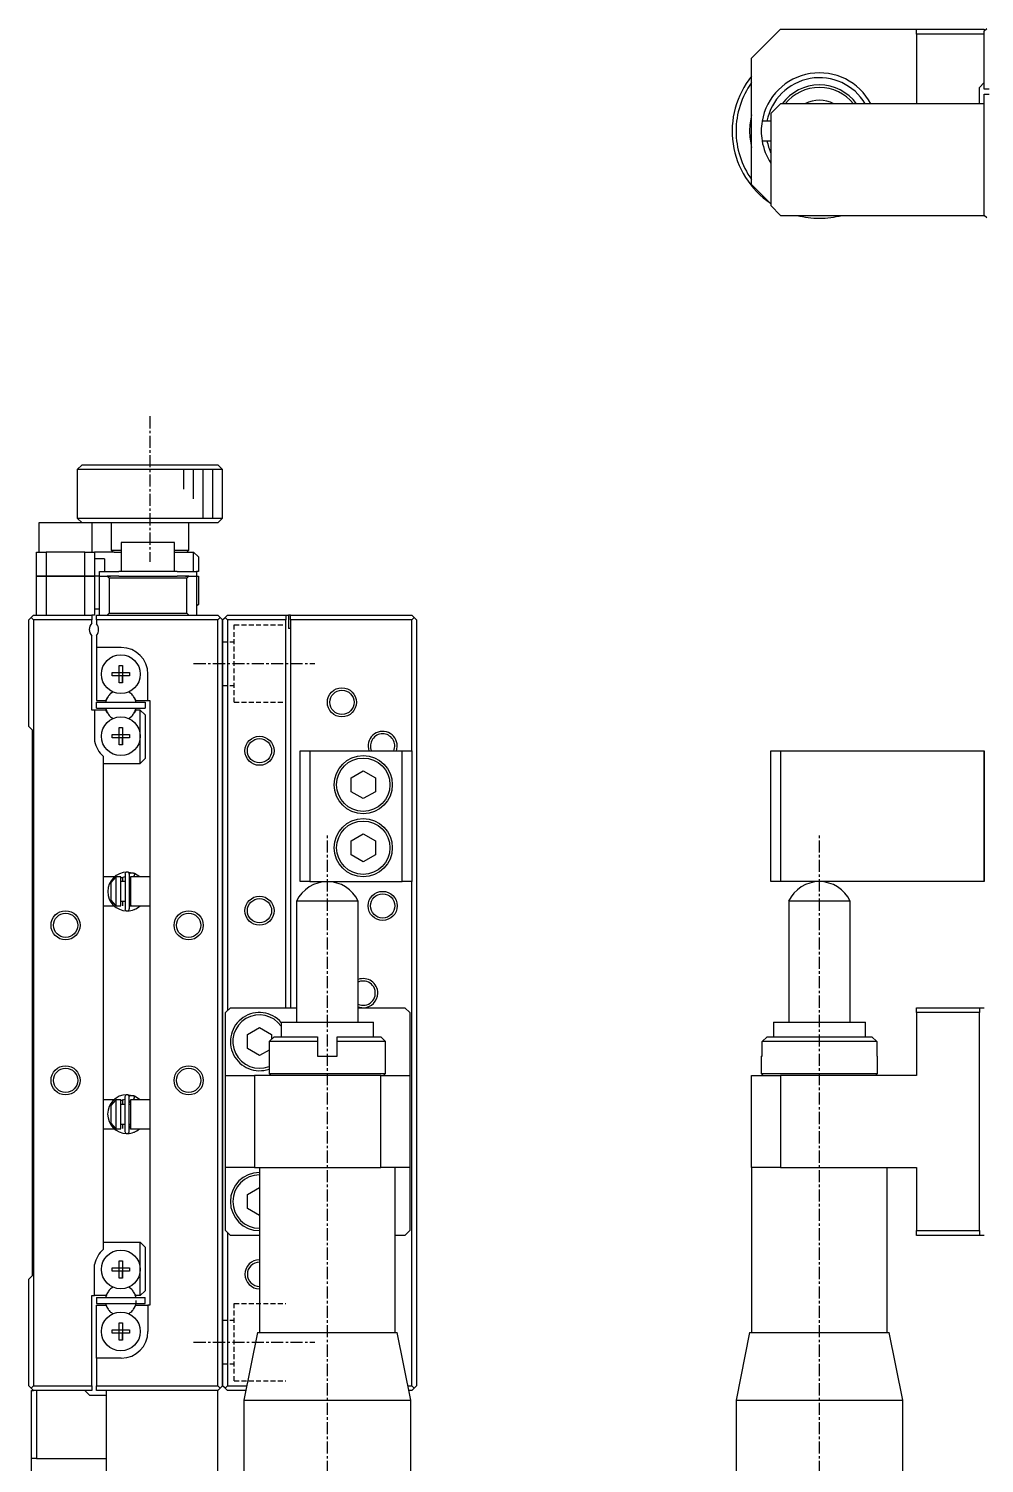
# Model space of a CAD drawing. Extents: x -24 to 467, y -6 to 276.
# Drawn here: x -24.2 to 74.3, y 107.8 to 255.7 of the extents above; entities that cross this region are included whole.
import ezdxf

# ---------------------------------------------------------------- set-up
doc = ezdxf.new("R2010")
doc.units = 0
doc.linetypes.add('CENTER', pattern=[2, 1.25, -0.25, 0.25, -0.25])
doc.linetypes.add('DASHED', pattern=[0.75, 0.5, -0.25])
doc.layers.get('0').update_dxf_attribs({"linetype": 'CONTINUOUS'})
doc.layers.add('CENTER', color=1, linetype='CENTER')

msp = doc.modelspace()

# ---------------------------------------------------------------- linework, layer by layer
at = {"color": 7, "linetype": 'CONTINUOUS'}
for p, q in [((53.34, 255.68), (50.34, 252.68)), ((53.34, 255.68), (67.34, 255.68)), ((67.34, 255.68), (74.34, 255.68)), ((67.34, 255.18), (67.34, 255.68)), ((74.34, 255.18), (67.34, 255.18)), ((67.34, 255.18), (67.34, 247.98)), ((74.59, 255.73), (74.34, 255.48)), ((74.34, 255.68), (74.34, 255.48)), ((74.34, 249.48), (74.34, 255.48)), ((50.34, 239.68), (50.34, 252.68)), ((73.84, 249.68), (74.34, 250.18)), ((73.84, 247.98), (73.84, 249.68)), ((74.84, 249.48), (74.34, 249.48)), ((74.34, 236.48), (74.34, 248.98)), ((74.34, 248.98), (74.84, 248.98)), ((53.34, 247.98), (52.34, 246.98)), ((74.34, 247.98), (53.34, 247.98)), ((51.94, 246.18), (51.43, 246.18)), ((52.34, 246.18), (51.94, 246.18)), ((52.34, 246.98), (52.34, 237.48)), ((51.43, 244.18), (51.94, 244.18)), ((51.43, 244.18), (52.34, 244.18)), ((51.94, 244.18), (52.34, 244.18)), ((50.34, 239.68), (52.34, 237.68)), ((52.34, 237.48), (53.34, 236.48)), ((53.34, 236.48), (74.34, 236.48)), ((74.59, 236.23), (74.34, 236.48)), ((-18.71, 210.75), (-19.21, 210.25)), ((-4.21, 210.25), (-19.21, 210.25)), ((-19.21, 210.25), (-19.21, 205.25)), ((-18.71, 210.75), (-4.71, 210.75)), ((-4.71, 210.75), (-4.71, 210.75)), ((-4.21, 210.25), (-4.71, 210.75)), ((-4.21, 210.25), (-4.21, 210.25)), ((-4.21, 205.25), (-4.21, 210.25)), ((-17.66, 204.75), (-23.16, 204.75)), ((-23.16, 204.75), (-23.16, 201.75)), ((-19.21, 205.25), (-4.21, 205.25)), ((-19.21, 205.25), (-18.71, 204.75)), ((-4.71, 204.75), (-17.66, 204.75)), ((-15.71, 204.75), (-17.66, 204.75)), ((-17.66, 201.75), (-17.66, 204.75)), ((-7.71, 204.75), (-15.71, 204.75)), ((-7.71, 204.75), (-15.71, 204.75)), ((-15.71, 204.75), (-15.71, 201.95)), ((-4.71, 204.75), (-7.71, 204.75)), ((-7.71, 201.95), (-7.71, 204.75)), ((-4.71, 204.75), (-4.21, 205.25)), ((-9.16, 202.75), (-14.66, 202.75)), ((-14.66, 202.75), (-14.66, 199.75)), ((-9.16, 199.75), (-9.16, 202.75)), ((-23.41, 199.25), (-23.41, 201.75)), ((-23.41, 201.75), (-22.41, 201.75)), ((-22.41, 201.75), (-22.41, 199.25)), ((-18.41, 201.75), (-22.41, 201.75)), ((-18.41, 199.25), (-18.41, 201.75)), ((-18.41, 201.75), (-17.41, 201.75)), ((-17.41, 201.75), (-17.41, 199.25)), ((-15.41, 201.75), (-17.41, 201.75)), ((-15.71, 201.95), (-14.66, 201.95)), ((-15.71, 201.95), (-15.51, 201.75)), ((-15.41, 201.75), (-14.66, 201.75)), ((-9.16, 201.95), (-7.71, 201.95)), ((-9.16, 201.75), (-7.21, 201.75)), ((-7.91, 201.75), (-7.71, 201.95)), ((-7.21, 199.75), (-7.21, 201.75)), ((-7.21, 201.75), (-6.71, 201.25)), ((-16.41, 201.05), (-17.41, 201.05)), ((-16.41, 201.05), (-16.41, 199.75)), ((-6.71, 201.25), (-6.71, 199.75)), ((-22.41, 199.25), (-23.41, 199.25)), ((-23.41, 195.25), (-23.41, 199.25)), ((-23.41, 199.25), (-22.41, 199.25)), ((-22.41, 199.25), (-18.41, 199.25)), ((-22.41, 199.25), (-22.41, 195.25)), ((-18.41, 199.25), (-22.41, 199.25)), ((-17.41, 199.25), (-18.41, 199.25)), ((-18.41, 195.25), (-18.41, 199.25)), ((-18.41, 199.25), (-17.41, 199.25)), ((-17.41, 199.25), (-17.41, 195.25)), ((-16.91, 199.25), (-17.41, 199.25)), ((-16.91, 199.25), (-16.91, 199.75)), ((-16.91, 199.75), (-14.91, 199.75)), ((-16.91, 195.25), (-16.91, 199.25)), ((-16.91, 199.25), (-16.11, 199.25)), ((-15.91, 199.05), (-16.11, 199.25)), ((-16.11, 199.25), (-15.79, 199.25)), ((-15.79, 199.25), (-16.11, 199.25)), ((-7.91, 199.05), (-15.91, 199.05)), ((-15.91, 199.05), (-15.91, 195.45)), ((-14.91, 199.25), (-15.79, 199.25)), ((-8.91, 199.75), (-14.91, 199.75)), ((-14.91, 199.25), (-13.21, 199.25)), ((-13.21, 199.25), (-8.91, 199.25)), ((-8.91, 199.75), (-6.91, 199.75)), ((-8.04, 199.25), (-8.91, 199.25)), ((-8.04, 199.25), (-7.71, 199.25)), ((-7.71, 199.25), (-8.04, 199.25)), ((-7.71, 199.25), (-7.91, 199.05)), ((-7.91, 195.45), (-7.91, 199.05)), ((-7.71, 199.25), (-6.91, 199.25)), ((-6.71, 199.75), (-6.91, 199.75)), ((-6.91, 199.75), (-6.91, 199.25)), ((-6.91, 199.25), (-6.91, 195.25)), ((-6.91, 199.25), (-6.71, 199.25)), ((-6.71, 199.25), (-6.71, 196.35)), ((-16.91, 195.85), (-17.41, 195.85)), ((-16.11, 195.25), (-15.91, 195.45)), ((-15.91, 195.45), (-7.91, 195.45)), ((-7.91, 195.45), (-7.71, 195.25)), ((-6.71, 196.35), (-6.91, 196.15)), ((-23.96, 195), (-24.21, 194.75)), ((-24.21, 183.75), (-24.21, 194.75)), ((-23.71, 195.25), (-23.96, 195)), ((-23.71, 194.75), (-23.96, 195)), ((-23.71, 195.25), (-17.71, 195.25)), ((-23.71, 194.75), (-23.71, 115.75)), ((-17.71, 194.75), (-23.71, 194.75)), ((-17.41, 195.25), (-17.71, 195.25)), ((-17.71, 195.25), (-17.71, 194.75)), ((-17.71, 194.41), (-17.71, 194.75)), ((-17.21, 195.25), (-4.71, 195.25)), ((-17.21, 194.75), (-17.21, 195.25)), ((-17.21, 194.75), (-17.21, 194.35)), ((-4.71, 194.75), (-17.21, 194.75)), ((-4.71, 195.25), (-4.46, 195)), ((-4.46, 195), (-4.71, 194.75)), ((-4.71, 115.75), (-4.71, 194.75)), ((-4.21, 194.75), (-4.46, 195)), ((-4.21, 194.75), (-3.96, 195)), ((-4.21, 194.75), (-4.21, 115.75)), ((-4.21, 115.75), (-4.21, 194.75)), ((-3.96, 195), (-3.71, 195.25)), ((-3.96, 195), (-3.71, 194.75)), ((-3.71, 195.25), (2.29, 195.25)), ((-3.71, 194.75), (-3.71, 154.45)), ((2.29, 194.75), (-3.71, 194.75)), ((2.29, 195.25), (2.29, 194.75)), ((2.29, 195.25), (2.59, 195.25)), ((2.29, 154.75), (2.29, 194.75)), ((2.59, 195.25), (2.59, 193.85)), ((2.79, 195.25), (2.59, 195.25)), ((2.79, 195.25), (15.29, 195.25)), ((2.79, 194.75), (2.79, 195.25)), ((15.29, 194.75), (2.79, 194.75)), ((2.79, 194.75), (2.79, 154.75)), ((15.29, 195.25), (15.54, 195)), ((15.54, 195), (15.29, 194.75)), ((15.29, 181.25), (15.29, 194.75)), ((15.79, 194.75), (15.54, 195)), ((15.79, 194.75), (15.79, 115.75)), ((-17.71, 185.45), (-17.71, 193.09)), ((-17.21, 193.15), (-17.21, 191.9)), ((2.79, 193.85), (2.59, 193.85)), ((-14.66, 191.9), (-17.21, 191.9)), ((-17.21, 191.9), (-17.21, 186.45)), ((-14.89, 190.04), (-14.53, 190.04)), ((-14.89, 189.33), (-14.89, 190.04)), ((-14.53, 190.04), (-14.53, 189.33)), ((-14.53, 190.04), (-14.53, 189.33)), ((-15.6, 189.33), (-14.89, 189.33)), ((-15.6, 188.97), (-15.6, 189.33)), ((-14.89, 188.97), (-15.6, 188.97)), ((-14.88, 189.32), (-14.89, 189.33)), ((-14.88, 188.98), (-14.89, 188.97)), ((-14.89, 188.26), (-14.89, 188.97)), ((-14.53, 188.26), (-14.89, 188.26)), ((-14.88, 188.98), (-14.88, 189.32)), ((-14.88, 189.32), (-14.54, 189.32)), ((-14.54, 188.98), (-14.88, 188.98)), ((-14.54, 189.32), (-14.53, 189.33)), ((-14.54, 189.32), (-14.54, 188.98)), ((-14.54, 188.98), (-14.53, 188.97)), ((-14.53, 189.33), (-13.83, 189.33)), ((-14.53, 188.97), (-14.53, 188.26)), ((-13.83, 188.97), (-14.53, 188.97)), ((-14.53, 188.26), (-14.53, 188.97)), ((-13.83, 189.33), (-13.83, 188.97)), ((-11.91, 186.45), (-11.91, 189.15)), ((-16.26, 186.45), (-16.09, 186.74)), ((-13.34, 186.74), (-13.17, 186.45)), ((-17.41, 185.45), (-17.71, 185.45)), ((-17.41, 185.45), (-17.41, 182.23)), ((-16.26, 185.45), (-17.41, 185.45)), ((-17.21, 186.45), (-16.26, 186.45)), ((-17.21, 186.25), (-12.21, 186.25)), ((-17.21, 185.65), (-17.21, 186.25)), ((-17.21, 186.25), (-16.27, 186.25)), ((-17.21, 185.65), (-12.21, 185.65)), ((-16.36, 186.25), (-16.27, 186.25)), ((-16.36, 186.25), (-16.27, 186.25)), ((-16.36, 186.25), (-16.27, 186.25)), ((-16.36, 186.25), (-16.27, 186.25)), ((-16.36, 186.25), (-16.27, 186.25)), ((-16.36, 186.25), (-16.27, 186.25)), ((-16.36, 186.25), (-16.27, 186.25)), ((-16.36, 186.25), (-16.27, 186.25)), ((-16.36, 186.25), (-16.27, 186.25)), ((-16.36, 186.25), (-16.27, 186.25)), ((-16.36, 186.25), (-16.27, 186.25)), ((-16.36, 186.25), (-16.27, 186.25)), ((-16.36, 186.25), (-16.27, 186.25)), ((-16.36, 186.25), (-16.27, 186.25)), ((-16.36, 186.25), (-16.27, 186.25)), ((-16.36, 186.25), (-16.27, 186.25)), ((-16.36, 186.25), (-13.06, 186.25)), ((-16.36, 186.25), (-16.27, 186.25)), ((-16.36, 186.25), (-16.27, 186.25)), ((-16.36, 186.25), (-16.27, 186.25)), ((-16.36, 186.25), (-16.27, 186.25)), ((-16.36, 186.25), (-16.27, 186.25)), ((-16.36, 186.25), (-16.27, 186.25)), ((-16.36, 186.25), (-16.27, 186.25)), ((-16.36, 186.25), (-16.27, 186.25)), ((-16.36, 186.25), (-16.27, 186.25)), ((-16.36, 186.25), (-16.27, 186.25)), ((-16.36, 186.25), (-16.27, 186.25)), ((-16.36, 186.25), (-16.27, 186.25)), ((-16.36, 186.25), (-16.27, 186.25)), ((-16.36, 186.25), (-16.27, 186.25)), ((-16.36, 186.25), (-16.27, 186.25)), ((-16.09, 185.16), (-16.26, 185.45)), ((-13.17, 185.45), (-13.34, 185.16)), ((-13.17, 186.45), (-11.91, 186.45)), ((-12.71, 185.45), (-13.17, 185.45)), ((-13.15, 186.25), (-13.06, 186.25)), ((-13.15, 186.25), (-13.06, 186.25)), ((-13.15, 186.25), (-13.06, 186.25)), ((-13.15, 186.25), (-13.06, 186.25)), ((-13.15, 186.25), (-13.06, 186.25)), ((-13.15, 186.25), (-13.06, 186.25)), ((-13.15, 186.25), (-13.06, 186.25)), ((-13.15, 186.25), (-13.06, 186.25)), ((-13.15, 186.25), (-12.21, 186.25)), ((-13.15, 186.25), (-13.06, 186.25)), ((-13.15, 186.25), (-13.06, 186.25)), ((-13.15, 186.25), (-13.06, 186.25)), ((-13.15, 186.25), (-13.06, 186.25)), ((-13.15, 186.25), (-13.06, 186.25)), ((-13.15, 186.25), (-13.06, 186.25)), ((-13.15, 186.25), (-13.06, 186.25)), ((-12.71, 182.75), (-12.71, 185.45)), ((-12.71, 185.45), (-12.21, 184.95)), ((-12.21, 186.25), (-12.21, 185.65)), ((-11.91, 186.45), (-11.71, 186.45)), ((-11.71, 186.45), (-11.71, 124.05)), ((-24.21, 183.75), (-23.86, 183.4)), ((-14.89, 183.64), (-14.53, 183.64)), ((-14.89, 182.93), (-14.89, 183.64)), ((-14.53, 183.64), (-14.53, 182.93)), ((-14.53, 183.64), (-14.53, 182.93)), ((-12.21, 184.95), (-12.21, 180.45)), ((-23.86, 183.4), (-23.86, 127.1)), ((-15.6, 182.93), (-14.89, 182.93)), ((-15.6, 182.57), (-15.6, 182.93)), ((-14.89, 182.57), (-15.6, 182.57)), ((-14.88, 182.92), (-14.89, 182.93)), ((-14.88, 182.58), (-14.89, 182.57)), ((-14.89, 181.86), (-14.89, 182.57)), ((-14.88, 182.58), (-14.88, 182.92)), ((-14.88, 182.92), (-14.54, 182.92)), ((-14.54, 182.58), (-14.88, 182.58)), ((-14.54, 182.92), (-14.53, 182.93)), ((-14.54, 182.92), (-14.54, 182.58)), ((-14.54, 182.58), (-14.53, 182.57)), ((-14.53, 182.93), (-13.83, 182.93)), ((-14.53, 182.57), (-14.53, 181.86)), ((-13.83, 182.57), (-14.53, 182.57)), ((-14.53, 181.86), (-14.53, 182.57)), ((-13.83, 182.93), (-13.83, 182.57)), ((-12.71, 179.95), (-12.71, 182.75)), ((-16.51, 129.83), (-16.51, 180.67)), ((-14.53, 181.86), (-14.89, 181.86)), ((3.79, 167.75), (3.79, 181.25)), ((3.79, 181.25), (4.79, 181.25)), ((4.79, 181.25), (4.79, 167.75)), ((4.79, 181.25), (14.29, 181.25)), ((14.29, 167.75), (14.29, 181.25)), ((14.29, 181.25), (15.29, 181.25)), ((15.29, 181.25), (15.29, 167.75)), ((52.34, 167.75), (52.34, 181.25)), ((52.34, 181.25), (53.34, 181.25)), ((53.34, 181.25), (53.34, 167.75)), ((53.34, 181.25), (74.34, 181.25)), ((74.34, 181.25), (74.34, 167.75)), ((74.34, 167.75), (74.34, 181.25)), ((-16.51, 179.95), (-12.71, 179.95)), ((-12.21, 180.45), (-12.71, 179.95)), ((9.04, 178.47), (10.29, 179.19)), ((10.29, 179.19), (11.54, 178.47)), ((9.04, 177.03), (9.04, 178.47)), ((11.54, 178.47), (11.54, 177.03)), ((10.29, 176.31), (9.04, 177.03)), ((11.54, 177.03), (10.29, 176.31)), ((9.04, 171.97), (10.29, 172.69)), ((9.04, 170.53), (9.04, 171.97)), ((10.29, 172.69), (11.54, 171.97)), ((11.54, 171.97), (11.54, 170.53)), ((10.29, 169.81), (9.04, 170.53)), ((11.54, 170.53), (10.29, 169.81)), ((-13.28, 168.57), (-14.03, 168.73)), ((-15.36, 168.25), (-16.51, 168.25)), ((-15.71, 167.67), (-15.21, 168.2)), ((-15.71, 165.83), (-15.71, 167.67)), ((-15.21, 168.25), (-15.21, 168.2)), ((-14.71, 168.25), (-15.21, 168.25)), ((-15.21, 168.2), (-15.21, 165.3)), ((-14.71, 168.14), (-14.28, 168.27)), ((-14.71, 165.25), (-14.71, 168.25)), ((-14.28, 167.75), (-14.71, 167.75)), ((-14.51, 167.75), (-14.51, 168.21)), ((-14.28, 168.51), (-14.28, 164.96)), ((-13.81, 168.59), (-13.84, 168.58)), ((-13.84, 168.58), (-13.84, 168.57)), ((-13.83, 164.96), (-13.83, 168.51)), ((-13.83, 167.91), (-13.71, 168.14)), ((-13.71, 167.75), (-13.83, 167.75)), ((-13.78, 168.6), (-13.81, 168.59)), ((-13.74, 168.61), (-13.78, 168.6)), ((-13.71, 168.62), (-13.74, 168.61)), ((-13.67, 168.62), (-13.71, 168.62)), ((-13.71, 168.25), (-13.71, 165.25)), ((-11.71, 168.25), (-13.71, 168.25)), ((-13.64, 168.63), (-13.67, 168.62)), ((-13.6, 168.63), (-13.64, 168.63)), ((-13.56, 168.63), (-13.6, 168.63)), ((-13.53, 168.63), (-13.56, 168.63)), ((-13.49, 168.63), (-13.53, 168.63)), ((-13.46, 168.62), (-13.49, 168.63)), ((-13.42, 168.62), (-13.46, 168.62)), ((-13.39, 168.61), (-13.42, 168.62)), ((-13.39, 168.26), (-13.4, 168.25)), ((-13.35, 168.6), (-13.39, 168.61)), ((-13.28, 168.57), (-13.39, 168.25)), ((-13.38, 168.28), (-13.39, 168.26)), ((-13.37, 168.31), (-13.38, 168.29)), ((-13.38, 168.29), (-13.38, 168.28)), ((-13.36, 168.32), (-13.37, 168.31)), ((-13.35, 168.34), (-13.36, 168.32)), ((-13.32, 168.59), (-13.35, 168.6)), ((-13.34, 168.37), (-13.35, 168.36)), ((-13.35, 168.36), (-13.35, 168.34)), ((-13.33, 168.39), (-13.34, 168.37)), ((-13.32, 168.42), (-13.33, 168.4)), ((-13.33, 168.4), (-13.33, 168.39)), ((-13.29, 168.58), (-13.32, 168.59)), ((-13.31, 168.45), (-13.32, 168.44)), ((-13.32, 168.44), (-13.32, 168.42)), ((-13.3, 168.48), (-13.31, 168.46)), ((-13.31, 168.46), (-13.31, 168.45)), ((-13.29, 168.5), (-13.3, 168.49)), ((-13.3, 168.49), (-13.3, 168.48)), ((-12.76, 168.25), (-13.29, 168.58)), ((-13.29, 168.58), (-13.29, 168.58)), ((-13.29, 168.58), (-13.28, 168.57)), ((-13.28, 168.55), (-13.29, 168.54)), ((-13.29, 168.54), (-13.29, 168.53)), ((-13.29, 168.53), (-13.29, 168.52)), ((-13.29, 168.52), (-13.29, 168.5)), ((-13.24, 168.56), (-13.28, 168.57)), ((-13.28, 168.57), (-13.28, 168.57)), ((-13.28, 168.57), (-13.28, 168.57)), ((-13.28, 168.57), (-13.28, 168.56)), ((-13.28, 168.56), (-13.28, 168.55)), ((-13.28, 168.55), (-13.28, 168.55)), ((4.79, 167.75), (3.79, 167.75)), ((4.79, 167.75), (14.29, 167.75)), ((15.29, 167.75), (14.29, 167.75)), ((15.29, 115.75), (15.29, 167.75)), ((53.34, 167.75), (52.34, 167.75)), ((74.34, 167.75), (53.34, 167.75)), ((-15.21, 165.3), (-15.71, 165.83)), ((-14.71, 165.75), (-14.28, 165.75)), ((-14.51, 165.25), (-14.51, 165.75)), ((-13.83, 165.75), (-13.71, 165.75)), ((9.76, 165.75), (3.41, 165.75)), ((3.41, 165.75), (3.41, 153.25)), ((9.76, 153.25), (9.76, 165.75)), ((60.52, 165.75), (54.17, 165.75)), ((54.17, 165.75), (54.17, 153.25)), ((60.52, 153.25), (60.52, 165.75)), ((-16.51, 165.25), (-15.4, 165.25)), ((-15.4, 165.25), (-15.4, 165.25)), ((-15.21, 165.3), (-15.21, 165.25)), ((-15.21, 165.25), (-14.71, 165.25)), ((-13.71, 165.33), (-13.83, 165.56)), ((-13.71, 165.22), (-13.83, 165.2)), ((-13.71, 165.25), (-11.71, 165.25)), ((-13.6, 165.25), (-13.71, 165.22)), ((-13.35, 164.86), (-13.34, 164.87)), ((-13.34, 164.87), (-13.34, 164.87)), ((-13.34, 164.87), (-13.34, 164.87)), ((-13.34, 164.87), (-13.34, 164.87)), ((-13.34, 164.87), (-13.34, 164.87)), ((-13.34, 164.87), (-13.34, 164.87)), ((-13.34, 164.87), (-13.34, 164.87)), ((-13.34, 164.87), (-13.33, 164.87)), ((-13.33, 164.87), (-13.29, 164.89)), ((-13.29, 164.89), (-13.26, 164.9)), ((-13.29, 164.89), (-13.29, 164.89)), ((-13.29, 164.89), (-13.29, 164.89)), ((-13.29, 164.89), (-13.29, 164.89)), ((-3.41, 154.75), (-3.91, 154.25)), ((-3.91, 147.75), (-3.91, 154.25)), ((-3.41, 154.75), (3.41, 154.75)), ((9.76, 154.75), (14.59, 154.75)), ((15.09, 154.25), (14.59, 154.75)), ((15.09, 154.25), (15.09, 147.75)), ((67.34, 154.75), (73.84, 154.75)), ((67.34, 154.25), (67.34, 154.75)), ((67.34, 154.25), (67.34, 147.75)), ((73.84, 154.25), (67.34, 154.25)), ((73.84, 154.75), (73.84, 154.25)), ((73.84, 154.75), (74.34, 154.75)), ((73.84, 131.75), (73.84, 154.25)), ((-1.66, 151.97), (-0.41, 152.69)), ((-0.41, 152.69), (0.84, 151.97)), ((1.84, 153.25), (2.14, 153.25)), ((1.84, 153.25), (1.84, 151.75)), ((2.14, 153.25), (11.03, 153.25)), ((11.03, 153.25), (11.34, 153.25)), ((11.34, 151.75), (11.34, 153.25)), ((52.59, 153.25), (52.9, 153.25)), ((52.59, 153.25), (52.59, 151.75)), ((52.9, 153.25), (57.34, 153.25)), ((57.34, 153.25), (61.79, 153.25)), ((61.79, 153.25), (62.09, 153.25)), ((62.09, 151.75), (62.09, 153.25)), ((-1.66, 150.53), (-1.66, 151.97)), ((1.09, 151.75), (0.59, 151.25)), ((5.59, 151.25), (0.59, 151.25)), ((0.59, 151.25), (0.59, 147.95)), ((0.84, 151.97), (0.84, 151.5)), ((1.09, 151.75), (5.59, 151.75)), ((5.59, 151.75), (5.59, 151.25)), ((5.59, 151.25), (5.59, 149.75)), ((7.59, 151.75), (12.09, 151.75)), ((7.59, 151.25), (7.59, 151.75)), ((12.59, 151.25), (7.59, 151.25)), ((7.59, 149.75), (7.59, 151.25)), ((12.59, 151.25), (12.09, 151.75)), ((12.59, 147.95), (12.59, 151.25)), ((51.43, 151.25), (51.94, 151.75)), ((63.26, 151.25), (51.43, 151.25)), ((51.43, 149.75), (51.43, 151.25)), ((51.94, 151.75), (62.75, 151.75)), ((51.94, 151.75), (52.7, 151.75)), ((61.99, 151.75), (62.75, 151.75)), ((62.75, 151.75), (63.26, 151.25)), ((63.26, 151.25), (63.26, 149.75)), ((-0.41, 149.81), (-1.66, 150.53)), ((0.59, 150.38), (-0.41, 149.81)), ((5.59, 149.75), (7.59, 149.75)), ((51.34, 149.75), (51.43, 149.75)), ((51.34, 149.75), (51.43, 149.75)), ((51.34, 149.75), (51.34, 147.95)), ((63.26, 149.75), (63.34, 149.75)), ((63.26, 149.75), (63.34, 149.75)), ((63.34, 147.95), (63.34, 149.75)), ((-3.91, 138.25), (-3.91, 147.75)), ((-3.91, 147.75), (-0.91, 147.75)), ((-0.91, 147.75), (-0.91, 138.25)), ((12.09, 147.75), (-0.91, 147.75)), ((0.59, 147.95), (6.59, 147.95)), ((0.59, 147.95), (0.79, 147.75)), ((6.59, 147.95), (12.59, 147.95)), ((12.09, 138.25), (12.09, 147.75)), ((12.09, 147.75), (15.09, 147.75)), ((12.39, 147.75), (12.59, 147.95)), ((15.09, 147.75), (15.09, 138.25)), ((50.34, 138.25), (50.34, 147.75)), ((50.34, 147.75), (53.34, 147.75)), ((51.34, 147.95), (63.34, 147.95)), ((51.34, 147.95), (51.54, 147.75)), ((53.34, 147.75), (53.34, 138.25)), ((67.34, 147.75), (53.34, 147.75)), ((63.14, 147.75), (63.34, 147.95)), ((-15.41, 145.25), (-16.51, 145.25)), ((-15.71, 144.67), (-15.21, 145.2)), ((-15.41, 145.25), (-15.41, 145.25)), ((-15.21, 145.25), (-15.21, 145.2)), ((-14.71, 145.25), (-15.21, 145.25)), ((-15.21, 145.2), (-15.21, 142.3)), ((-14.71, 145.18), (-14.29, 145.3)), ((-14.71, 142.25), (-14.71, 145.25)), ((-14.51, 145.25), (-14.53, 145.25)), ((-14.53, 145.25), (-14.53, 145.25)), ((-14.53, 145.25), (-14.53, 145.25)), ((-14.51, 144.75), (-14.51, 145.25)), ((-14.29, 145.54), (-14.29, 141.99)), ((-13.25, 145.6), (-14.04, 145.77)), ((-13.82, 145.63), (-13.85, 145.61)), ((-13.85, 145.61), (-13.85, 145.61)), ((-13.84, 141.99), (-13.84, 145.54)), ((-13.84, 144.94), (-13.71, 145.18)), ((-13.78, 145.64), (-13.82, 145.63)), ((-13.75, 145.65), (-13.78, 145.64)), ((-13.72, 145.66), (-13.75, 145.65)), ((-13.68, 145.66), (-13.72, 145.66)), ((-13.71, 145.25), (-13.71, 142.25)), ((-11.71, 145.25), (-13.71, 145.25)), ((-13.64, 145.67), (-13.68, 145.66)), ((-13.61, 145.67), (-13.64, 145.67)), ((-13.57, 145.67), (-13.61, 145.67)), ((-13.54, 145.67), (-13.57, 145.67)), ((-13.5, 145.67), (-13.54, 145.67)), ((-13.47, 145.66), (-13.5, 145.67)), ((-13.43, 145.66), (-13.47, 145.66)), ((-13.4, 145.65), (-13.43, 145.66)), ((-13.42, 145.26), (-13.43, 145.25)), ((-13.29, 145.61), (-13.42, 145.25)), ((-13.41, 145.28), (-13.42, 145.26)), ((-13.4, 145.29), (-13.41, 145.28)), ((-13.36, 145.64), (-13.4, 145.65)), ((-13.39, 145.32), (-13.4, 145.31)), ((-13.4, 145.31), (-13.4, 145.29)), ((-13.38, 145.34), (-13.39, 145.32)), ((-13.37, 145.36), (-13.38, 145.34)), ((-13.36, 145.39), (-13.37, 145.37)), ((-13.37, 145.37), (-13.37, 145.36)), ((-13.33, 145.63), (-13.36, 145.64)), ((-13.35, 145.41), (-13.36, 145.39)), ((-13.34, 145.43), (-13.35, 145.41)), ((-13.33, 145.46), (-13.34, 145.44)), ((-13.34, 145.44), (-13.34, 145.43)), ((-13.3, 145.61), (-13.33, 145.63)), ((-13.32, 145.48), (-13.33, 145.46)), ((-13.31, 145.51), (-13.32, 145.5)), ((-13.32, 145.5), (-13.32, 145.48)), ((-13.3, 145.54), (-13.31, 145.53)), ((-13.31, 145.53), (-13.31, 145.51)), ((-12.73, 145.25), (-13.3, 145.61)), ((-13.3, 145.61), (-13.3, 145.61)), ((-13.3, 145.61), (-13.29, 145.61)), ((-13.29, 145.59), (-13.3, 145.58)), ((-13.3, 145.58), (-13.3, 145.57)), ((-13.3, 145.57), (-13.3, 145.55)), ((-13.3, 145.55), (-13.3, 145.54)), ((-13.29, 145.61), (-13.29, 145.61)), ((-13.29, 145.61), (-13.29, 145.6)), ((-13.29, 145.6), (-13.29, 145.6)), ((-13.29, 145.6), (-13.29, 145.59)), ((-15.71, 142.83), (-15.71, 144.67)), ((-14.29, 144.75), (-14.71, 144.75)), ((-13.71, 144.75), (-13.84, 144.75)), ((-16.51, 142.25), (-15.37, 142.25)), ((-15.21, 142.3), (-15.71, 142.83)), ((-15.37, 142.25), (-15.37, 142.25)), ((-15.21, 142.3), (-15.21, 142.25)), ((-15.21, 142.25), (-14.71, 142.25)), ((-14.71, 142.75), (-14.29, 142.75)), ((-14.51, 142.28), (-14.51, 142.75)), ((-13.84, 142.75), (-13.71, 142.75)), ((-13.71, 142.36), (-13.84, 142.59)), ((-13.71, 142.26), (-13.84, 142.23)), ((-13.71, 142.25), (-11.71, 142.25)), ((-13.35, 141.9), (-13.35, 141.91)), ((-13.35, 141.91), (-13.35, 141.91)), ((-13.35, 141.91), (-13.35, 141.91)), ((-13.35, 141.91), (-13.34, 141.91)), ((-13.35, 141.9), (-13.35, 141.9)), ((-13.35, 141.9), (-13.35, 141.9)), ((-13.35, 141.9), (-13.35, 141.9)), ((-13.35, 141.9), (-13.35, 141.9)), ((-13.34, 141.91), (-13.3, 141.92)), ((-13.3, 141.93), (-13.27, 141.94)), ((-13.3, 141.92), (-13.3, 141.92)), ((-13.3, 141.92), (-13.3, 141.92)), ((-13.3, 141.92), (-13.3, 141.92)), ((-0.91, 138.25), (-3.91, 138.25)), ((-3.91, 131.75), (-3.91, 138.25)), ((-0.91, 138.25), (6.59, 138.25)), ((-0.41, 138.25), (-0.41, 121.25)), ((6.59, 138.25), (12.09, 138.25)), ((15.09, 138.25), (12.09, 138.25)), ((13.59, 121.25), (13.59, 138.25)), ((15.09, 138.25), (15.09, 131.75)), ((53.34, 138.25), (50.34, 138.25)), ((50.34, 138.25), (50.34, 121.25)), ((53.34, 138.25), (67.34, 138.25)), ((64.34, 121.25), (64.34, 138.25)), ((67.34, 138.25), (67.34, 131.75)), ((-1.66, 135.47), (-0.41, 136.19)), ((-1.66, 134.03), (-1.66, 135.47)), ((-0.41, 133.31), (-1.66, 134.03)), ((-3.91, 131.75), (-3.41, 131.25)), ((14.59, 131.25), (15.09, 131.75)), ((67.34, 131.75), (73.84, 131.75)), ((67.34, 131.25), (67.34, 131.75)), ((73.84, 131.75), (73.84, 131.25)), ((-16.51, 130.55), (-12.71, 130.55)), ((-12.71, 127.75), (-12.71, 130.55)), ((-12.71, 130.55), (-12.21, 130.05)), ((-3.71, 131.55), (-3.71, 115.75)), ((-0.41, 131.25), (-3.41, 131.25)), ((14.59, 131.25), (13.59, 131.25)), ((73.84, 131.25), (67.34, 131.25)), ((74.34, 131.25), (73.84, 131.25)), ((-12.21, 130.05), (-12.21, 125.55)), ((-17.41, 125.05), (-17.41, 128.27)), ((-15.6, 127.93), (-14.89, 127.93)), ((-15.6, 127.57), (-15.6, 127.93)), ((-14.89, 127.57), (-15.6, 127.57)), ((-14.89, 128.64), (-14.53, 128.64)), ((-14.89, 127.93), (-14.89, 128.64)), ((-14.88, 127.92), (-14.89, 127.93)), ((-14.88, 127.58), (-14.89, 127.57)), ((-14.89, 126.86), (-14.89, 127.57)), ((-14.88, 127.58), (-14.88, 127.92)), ((-14.88, 127.92), (-14.54, 127.92)), ((-14.54, 127.58), (-14.88, 127.58)), ((-14.54, 127.92), (-14.53, 127.93)), ((-14.54, 127.92), (-14.54, 127.58)), ((-14.54, 127.58), (-14.53, 127.57)), ((-14.53, 128.64), (-14.53, 127.93)), ((-14.53, 128.64), (-14.53, 127.93)), ((-14.53, 127.93), (-13.83, 127.93)), ((-14.53, 127.57), (-14.53, 126.86)), ((-13.83, 127.57), (-14.53, 127.57)), ((-14.53, 126.86), (-14.53, 127.57)), ((-13.83, 127.93), (-13.83, 127.57)), ((-12.71, 125.05), (-12.71, 127.75)), ((-23.86, 127.1), (-24.21, 126.75)), ((-24.21, 115.75), (-24.21, 126.75)), ((-14.53, 126.86), (-14.89, 126.86)), ((-17.71, 125.05), (-17.41, 125.05)), ((-17.71, 115.75), (-17.71, 125.05)), ((-16.26, 125.05), (-17.41, 125.05)), ((-17.21, 124.85), (-12.21, 124.85)), ((-17.21, 124.85), (-17.21, 124.25)), ((-16.09, 125.34), (-16.26, 125.05)), ((-13.17, 125.05), (-13.34, 125.34)), ((-12.71, 125.05), (-13.17, 125.05)), ((-12.21, 125.55), (-12.71, 125.05)), ((-12.21, 124.25), (-12.21, 124.85)), ((-17.21, 124.25), (-12.21, 124.25)), ((-17.21, 124.25), (-16.27, 124.25)), ((-17.21, 124.05), (-16.26, 124.05)), ((-17.21, 118.6), (-17.21, 124.05)), ((-16.36, 124.25), (-16.27, 124.25)), ((-16.36, 124.25), (-16.27, 124.25)), ((-16.36, 124.25), (-16.27, 124.25)), ((-16.36, 124.25), (-16.27, 124.25)), ((-16.36, 124.25), (-16.27, 124.25)), ((-16.36, 124.25), (-16.27, 124.25)), ((-16.36, 124.25), (-16.27, 124.25)), ((-16.36, 124.25), (-16.27, 124.25)), ((-16.36, 124.25), (-16.27, 124.25)), ((-16.36, 124.25), (-16.27, 124.25)), ((-16.36, 124.25), (-16.27, 124.25)), ((-16.36, 124.25), (-16.27, 124.25)), ((-16.36, 124.25), (-16.27, 124.25)), ((-16.36, 124.25), (-16.27, 124.25)), ((-16.36, 124.25), (-16.27, 124.25)), ((-16.36, 124.25), (-16.27, 124.25)), ((-16.36, 124.25), (-13.06, 124.25)), ((-16.36, 124.25), (-16.27, 124.25)), ((-16.36, 124.25), (-16.27, 124.25)), ((-16.36, 124.25), (-16.27, 124.25)), ((-16.36, 124.25), (-16.27, 124.25)), ((-16.36, 124.25), (-16.27, 124.25)), ((-16.36, 124.25), (-16.27, 124.25)), ((-16.36, 124.25), (-16.27, 124.25)), ((-16.36, 124.25), (-16.27, 124.25)), ((-16.36, 124.25), (-16.27, 124.25)), ((-16.36, 124.25), (-16.27, 124.25)), ((-16.36, 124.25), (-16.27, 124.25)), ((-16.36, 124.25), (-16.27, 124.25)), ((-16.36, 124.25), (-16.27, 124.25)), ((-16.36, 124.25), (-16.27, 124.25)), ((-16.36, 124.25), (-16.27, 124.25)), ((-16.26, 124.05), (-16.09, 123.76)), ((-13.34, 123.76), (-13.17, 124.05)), ((-13.17, 124.05), (-11.91, 124.05)), ((-13.15, 124.25), (-13.06, 124.25)), ((-13.15, 124.25), (-13.06, 124.25)), ((-13.15, 124.25), (-13.06, 124.25)), ((-13.15, 124.25), (-13.06, 124.25)), ((-13.15, 124.25), (-13.06, 124.25)), ((-13.15, 124.25), (-13.06, 124.25)), ((-13.15, 124.25), (-13.06, 124.25)), ((-13.15, 124.25), (-12.21, 124.25)), ((-13.15, 124.25), (-13.06, 124.25)), ((-13.15, 124.25), (-13.06, 124.25)), ((-13.15, 124.25), (-13.06, 124.25)), ((-13.15, 124.25), (-13.06, 124.25)), ((-13.15, 124.25), (-13.06, 124.25)), ((-13.15, 124.25), (-13.06, 124.25)), ((-13.15, 124.25), (-13.06, 124.25)), ((-11.91, 124.05), (-11.91, 121.35)), ((-11.71, 124.05), (-11.91, 124.05)), ((-15.6, 121.53), (-14.89, 121.53)), ((-15.6, 121.17), (-15.6, 121.53)), ((-14.89, 122.24), (-14.53, 122.24)), ((-14.89, 121.53), (-14.89, 122.24)), ((-14.88, 121.52), (-14.89, 121.53)), ((-14.88, 121.18), (-14.88, 121.52)), ((-14.88, 121.52), (-14.54, 121.52)), ((-14.54, 121.52), (-14.53, 121.53)), ((-14.54, 121.52), (-14.54, 121.18)), ((-14.53, 122.24), (-14.53, 121.53)), ((-14.53, 122.24), (-14.53, 121.53)), ((-14.53, 121.53), (-13.83, 121.53)), ((-13.83, 121.53), (-13.83, 121.17)), ((-14.89, 121.17), (-15.6, 121.17)), ((-14.88, 121.18), (-14.89, 121.17)), ((-14.89, 120.46), (-14.89, 121.17)), ((-14.53, 120.46), (-14.89, 120.46)), ((-14.54, 121.18), (-14.88, 121.18)), ((-14.54, 121.18), (-14.53, 121.17)), ((-14.53, 121.17), (-14.53, 120.46)), ((-13.83, 121.17), (-14.53, 121.17)), ((-14.53, 120.46), (-14.53, 121.17)), ((-0.61, 121.25), (-2.01, 114.25)), ((-0.61, 121.25), (6.59, 121.25)), ((6.59, 121.25), (13.79, 121.25)), ((15.19, 114.25), (13.79, 121.25)), ((50.14, 121.25), (48.74, 114.25)), ((50.14, 121.25), (64.54, 121.25)), ((65.94, 114.25), (64.54, 121.25)), ((-14.66, 118.6), (-17.21, 118.6)), ((-17.21, 118.6), (-17.21, 115.75)), ((-24.21, 115.75), (-23.96, 115.5)), ((-23.96, 115.5), (-23.71, 115.75)), ((-23.96, 115.5), (-23.71, 115.25)), ((-23.71, 115.75), (-17.71, 115.75)), ((-17.71, 115.75), (-17.71, 115.25)), ((-17.21, 115.75), (-4.71, 115.75)), ((-17.21, 115.25), (-17.21, 115.75)), ((-4.71, 115.75), (-4.46, 115.5)), ((-4.46, 115.5), (-4.71, 115.25)), ((-4.21, 115.75), (-4.46, 115.5)), ((-3.96, 115.5), (-4.21, 115.75)), ((-3.71, 115.75), (-3.96, 115.5)), ((-3.71, 115.25), (-3.96, 115.5)), ((-3.71, 115.75), (-1.71, 115.75)), ((14.89, 115.75), (15.29, 115.75)), ((15.29, 115.75), (15.54, 115.5)), ((15.54, 115.5), (15.29, 115.25)), ((15.54, 115.5), (15.79, 115.75)), ((-23.91, 108.25), (-23.91, 115.25)), ((-23.91, 115.25), (-23.71, 115.25)), ((-17.71, 115.25), (-23.71, 115.25)), ((-23.41, 115.25), (-23.41, 108.25)), ((-17.91, 114.75), (-18.41, 115.25)), ((-16.21, 114.75), (-17.91, 114.75)), ((-4.71, 115.25), (-17.21, 115.25)), ((-16.21, 115.25), (-16.21, 94.25)), ((-4.71, 94.25), (-4.71, 115.25)), ((-1.81, 115.25), (-3.71, 115.25)), ((-2.01, 114.25), (6.59, 114.25)), ((-2.01, 114.25), (-2.01, 98.25)), ((6.59, 114.25), (15.19, 114.25)), ((15.29, 115.25), (14.99, 115.25)), ((15.19, 98.25), (15.19, 114.25)), ((48.74, 114.25), (65.94, 114.25)), ((48.74, 114.25), (48.74, 98.25)), ((65.94, 98.25), (65.94, 114.25)), ((-23.41, 108.25), (-23.91, 108.25)), ((-23.91, 94.25), (-23.91, 108.25)), ((-23.41, 108.25), (-16.21, 108.25))]:
    msp.add_line(p, q, dxfattribs=at)
at = {"color": 3, "linetype": 'CONTINUOUS'}
for p, q in [((-8.21, 208.25), (-8.21, 210.25)), ((-7.21, 207.25), (-7.21, 210.25)), ((-6.21, 205.25), (-6.21, 210.25)), ((-5.21, 205.25), (-5.21, 210.25))]:
    msp.add_line(p, q, dxfattribs=at)
at = {"color": 3, "linetype": 'DASHED'}
for p, q in [((-3.01, 194.25), (2.29, 194.25)), ((-3.01, 186.25), (-3.01, 194.25)), ((-4.21, 192.5), (-3.01, 192.5)), ((-4.21, 188), (-3.01, 188)), ((-3.01, 186.25), (2.29, 186.25)), ((-3.01, 116.25), (-3.01, 124.25)), ((-3.01, 124.25), (2.29, 124.25)), ((-4.21, 122.5), (-3.01, 122.5)), ((-4.21, 118), (-3.01, 118)), ((-3.01, 116.25), (2.29, 116.25))]:
    msp.add_line(p, q, dxfattribs=at)
at = {"color": 7, "linetype": 'CONTINUOUS'}
for centre, radius in [((-14.71, 189.15), 2), ((8.09, 186.25), 1.25), ((-14.71, 182.75), 2), ((-0.41, 181.25), 1.25), ((10.29, 177.75), 3), ((10.29, 177.75), 2.75), ((10.29, 171.25), 3), ((10.29, 171.25), 2.75), ((-0.41, 164.75), 1.25), ((12.29, 165.25), 1.25), ((-20.41, 163.25), 1.25), ((-7.71, 163.25), 1.25), ((-20.41, 147.25), 1.25), ((-7.71, 147.25), 1.25), ((-14.71, 127.75), 2), ((-14.71, 121.35), 2)]:
    msp.add_circle(centre, radius, dxfattribs=at)
at = {"color": 3, "linetype": 'CONTINUOUS'}
for centre in [(8.09, 186.25), (-0.41, 181.25), (-0.41, 164.75), (12.29, 165.25), (-20.41, 163.25), (-7.71, 163.25), (-20.41, 147.25), (-7.71, 147.25)]:
    msp.add_circle(centre, 1.5, dxfattribs=at)
at = {"color": 7, "linetype": 'CONTINUOUS'}
for centre, radius, start, end in [((57.34, 245.18), 9, 141.0576, 235.8593), ((57.34, 245.18), 8.6, 144.484, 180), ((57.34, 245.18), 6, 27.8181, 170.4059), ((57.34, 245.18), 5.5, 30.6033, 169.5243), ((57.34, 245.18), 4.75, 36.1197, 143.8803), ((57.34, 245.18), 3.17, 61.8712, 118.1288), ((57.34, 245.18), 7.2, 166.4638, 180), ((57.34, 245.18), 6, 170.4059, 189.5941), ((57.34, 245.18), 8.6, 180, 215.516), ((57.34, 245.18), 7.2, 180, 193.5362), ((57.34, 245.18), 6, 189.5941, 213.5573), ((57.34, 245.18), 5.5, 190.4757, 204.62), ((57.34, 245.18), 9, 255.1649, 270), ((57.34, 245.18), 9, 270, 284.8351), ((-16.96, 193.75), 1, 138.5904, 221.4096), ((-18.01, 193.75), 1, 323.1301, 36.8699), ((-14.66, 189.15), 2.75, 0, 90), ((-14.71, 185.95), 1.59, 150, 169.1069), ((-14.71, 185.95), 1.59, 135, 150), ((-14.6, 185.84), 1.75, 121.8865, 135.0044), ((-14.71, 185.95), 1.59, 120.4332, 135), ((-14.71, 185.95), 1.59, 45, 59.5668), ((-14.83, 185.84), 1.75, 44.9956, 58.1135), ((-14.71, 185.95), 1.59, 30, 45), ((-14.71, 185.95), 1.59, 10.8931, 30), ((-14.71, 185.95), 1.59, 190.893, 210), ((-14.71, 185.95), 1.59, 210, 225), ((-14.71, 185.95), 1.59, 315, 330), ((-14.71, 185.95), 1.59, 330, 349.107), ((-14.6, 186.06), 1.75, 224.9956, 238.1135), ((-14.71, 185.95), 1.59, 225, 239.5667), ((-14.71, 185.95), 1.59, 300.4333, 315), ((-14.83, 186.06), 1.75, 301.8865, 315.0044), ((-14.71, 182.75), 2.75, 190.9425, 229.1148), ((12.29, 181.75), 1.25, 90, 203.5782), ((12.29, 181.75), 1.25, 336.4218, 90), ((-14.06, 166.73), 2, 90.738, 269.187), ((-14.06, 168.51), 0.225, 0, 180), ((6.59, 164.23), 3.52, 90, 154.4154), ((6.59, 164.23), 3.52, 25.5846, 90), ((57.34, 164.23), 3.52, 90, 154.4154), ((57.34, 164.23), 3.52, 25.5846, 90), ((-14.06, 164.96), 0.225, 180, 0), ((-14.06, 166.74), 2, 270.8594, 312.1032), ((10.29, 156.25), 1.25, 245.1654, 90), ((10.29, 156.25), 1.25, 90, 114.8346), ((-0.41, 151.25), 3, 41.4096, 289.4712), ((-0.41, 151.25), 2.75, 35.0968, 291.3237), ((-14.07, 143.77), 2, 90.738, 269.187), ((-14.07, 145.54), 0.225, 0, 180), ((-14.07, 143.77), 2, 270.8638, 310.4597), ((-14.07, 141.99), 0.225, 180, 0), ((-0.41, 134.75), 3, 90, 270), ((-0.41, 134.75), 2.75, 90, 270), ((-14.71, 127.75), 2.75, 130.8852, 169.0575), ((-0.41, 127.25), 1.25, 90, 270), ((-14.6, 124.44), 1.75, 121.8865, 135.0044), ((-14.71, 124.55), 1.59, 120.4333, 135), ((-14.71, 124.55), 1.59, 45, 59.5667), ((-14.83, 124.44), 1.75, 44.9956, 58.1135), ((-14.71, 124.55), 1.59, 150, 169.1069), ((-14.71, 124.55), 1.59, 135, 150), ((-14.71, 124.55), 1.59, 30, 45), ((-14.71, 124.55), 1.59, 10.8931, 30), ((-14.71, 124.55), 1.59, 330, 0), ((-14.71, 124.55), 1.59, 190.8931, 210), ((-14.71, 124.55), 1.59, 210, 225), ((-14.6, 124.66), 1.75, 224.9956, 238.1135), ((-14.71, 124.55), 1.59, 225, 239.5668), ((-14.71, 124.55), 1.59, 300.4332, 315), ((-14.83, 124.66), 1.75, 301.8865, 315.0044), ((-14.71, 124.55), 1.59, 315, 330), ((-14.66, 121.35), 2.75, 270, 0)]:
    msp.add_arc(centre, radius, start, end, dxfattribs=at)
at = {"color": 3, "linetype": 'CONTINUOUS'}
for centre, radius, start, end in [((57.34, 245.18), 4.5, 38.4786, 141.5214), ((12.29, 181.75), 1.5, 0, 199.4712), ((12.29, 181.75), 1.5, 340.5288, 0), ((10.29, 156.25), 1.5, 0, 110.4873), ((10.29, 156.25), 1.5, 270, 0), ((10.29, 156.25), 1.5, 249.5127, 270), ((-0.41, 127.25), 1.5, 90, 270)]:
    msp.add_arc(centre, radius, start, end, dxfattribs=at)
at = {"layer": 'CENTER', "color": 1, "linetype": 'CENTER'}
for p, q in [((-11.71, 215.75), (-11.71, 200.75)), ((-7.21, 190.25), (5.29, 190.25)), ((6.59, 66.75), (6.59, 172.75)), ((57.34, 66.75), (57.34, 172.75)), ((-7.21, 120.25), (5.29, 120.25))]:
    msp.add_line(p, q, dxfattribs=at)

doc.saveas('drawing.dxf')
